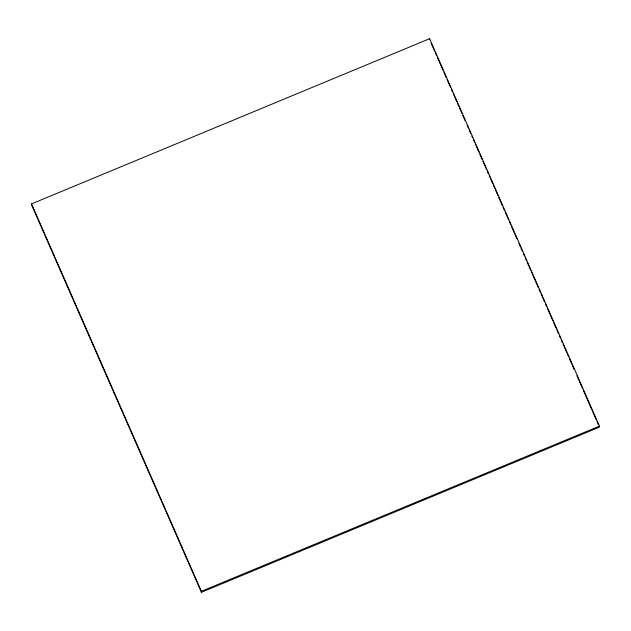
<?xml version="1.0" encoding="UTF-8"?>
<svg xmlns="http://www.w3.org/2000/svg" width="631" height="631" viewBox="0 0 631 631"><rect width="100%" height="100%" fill="white"/><g stroke="black" fill="none" stroke-linecap="round" stroke-linejoin="round"><path stroke-width="0.95" d="M31.558 203.884L31.55 204.878L201.399 592.296L599.442 427.116L599.45 426.122L429.601 38.704L31.558 203.884L201.399 591.302L201.399 592.296M429.601 39.698L429.601 38.704M201.399 591.302L599.45 426.122M431.178 43.302L434.735 51.411M435.524 53.209L436.707 55.914M437.496 57.721L443.025 70.333M443.814 72.131L446.188 77.542M446.977 79.34L450.534 87.449M451.323 89.247L452.506 91.952M453.295 93.759L456.852 101.867M457.641 103.665L458.824 106.371M459.62 108.169L461.987 113.58M462.775 115.378L465.15 120.781M467.121 125.293L468.305 127.99M469.093 129.797L470.679 133.401M471.862 136.099L472.651 137.905M473.439 139.703L474.63 142.409M475.419 144.207L478.968 152.316M479.765 154.122L482.131 159.525M482.92 161.331L486.477 169.439M487.266 171.238L488.449 173.943M489.238 175.741L492.795 183.85M493.584 185.656L494.775 188.361M495.564 190.16L497.93 195.563M498.719 197.369L502.276 205.477M503.065 207.276L504.248 209.981M505.045 211.787L508.594 219.896M509.383 221.694L510.574 224.399M511.362 226.198L516.892 238.81M518.863 243.314L520.054 246.019M520.843 247.825L522.421 251.43M523.604 254.127L524.393 255.934M525.189 257.732L526.372 260.437M527.161 262.236L530.718 270.344M531.507 272.15L538.219 287.468M539.008 289.266L540.199 291.972M540.988 293.77L544.537 301.878M545.334 303.685L546.517 306.382M547.306 308.188L552.835 320.8M553.624 322.607L555.998 328.01M556.787 329.808L558.364 333.413M559.547 336.118L560.344 337.916M561.133 339.723L562.316 342.428M563.104 344.226L566.662 352.335M567.45 354.141L568.634 356.838M569.422 358.645L571.796 364.048M572.585 365.854L574.163 369.45M576.931 375.76L582.46 388.373M583.249 390.179L591.941 410M592.73 411.798L596.287 419.907M597.076 421.713L598.259 424.411"/></g></svg>
